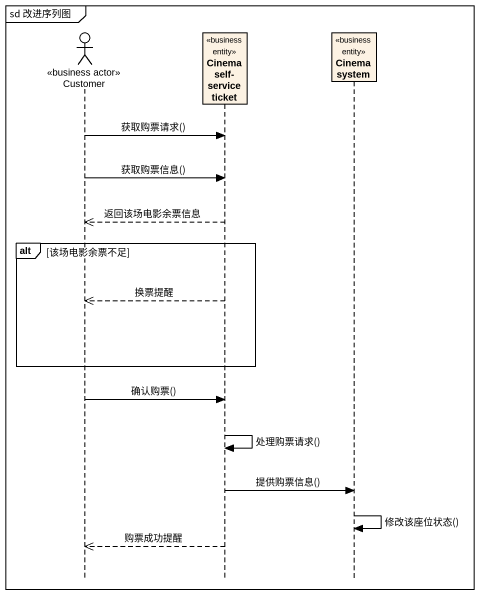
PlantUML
@startuml
mainframe sd 改进序列图
hide footbox
actor Customer <<business actor>>
participant "Cinema self-service ticket" as Cinema_self_service_ticket <<business entity>>
participant "Cinema system" as Cinema_system <<business entity>>

Customer -> Cinema_self_service_ticket : 获取购票请求()
Customer -> Cinema_self_service_ticket : 获取购票信息()
Cinema_self_service_ticket -->> Customer : 返回该场电影余票信息
alt 该场电影余票不足
  Cinema_self_service_ticket -->> Customer : 换票提醒
end
Customer -> Cinema_self_service_ticket : 确认购票()
Cinema_self_service_ticket -> Cinema_self_service_ticket : 处理购票请求()
Cinema_self_service_ticket -> Cinema_system : 提供购票信息()
Cinema_system -> Cinema_system : 修改该座位状态()
Cinema_self_service_ticket -->> Customer : 购票成功提醒
@enduml
